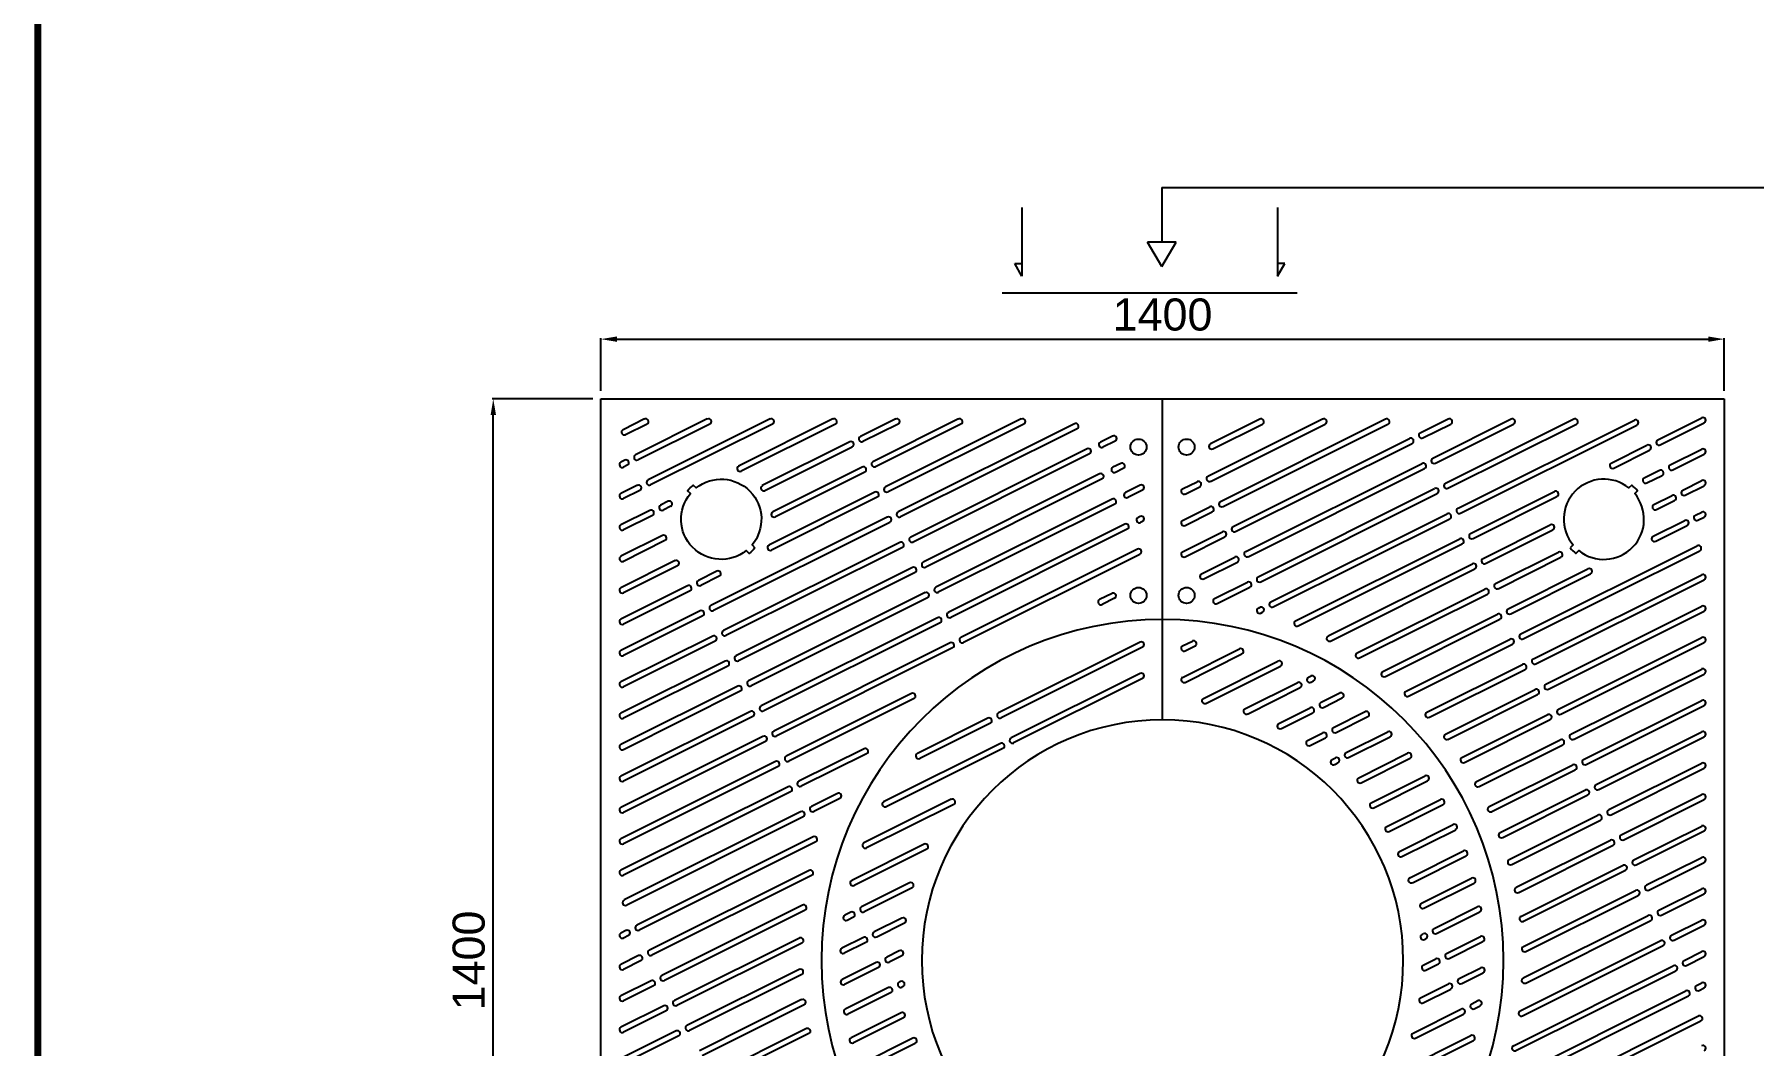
# Model space of a CAD drawing. Header units: millimetres. Extents: x 19555 to 26787, y -43327 to -38213.
# Drawn here: x 19723 to 21866, y -42066 to -40806 of the extents above; entities that cross this region are included whole.
import ezdxf

# ---------------------------------------------------------------- set-up
doc = ezdxf.new("R2010")
doc.units = ezdxf.units.MM
doc.layers.add('LAYOUT', color=7, linetype='Continuous')
doc.layers.add('압연강', color=40, linetype='Continuous')
doc.styles.get("Standard").update_dxf_attribs({"font": 'arial.ttf'})
doc.dimstyles.new('ISO-25', dxfattribs={"dimtxt": 40, "dimasz": 20, "dimexe": 1.25, "dimexo": 10, "dimgap": 10, "dimtad": 1, "dimdec": 0, "dimtxsty": 'Standard', "dimcen": 2.5, "dimclrd": 3, "dimclre": 3, "dimclrt": 3, "dimadec": 0, "dimazin": 0, "dimtfac": 1, "dimtdec": 0, "dimtmove": 0, "dimatfit": 3, "dimfxl": 1, "dimarcsym": 0})

# ---------------------------------------------------------------- blocks, each defined once
blk = doc.blocks.new('*D35')
at = {"color": 3, "lineweight": -2, "transparency": 16777216}
for p, q in [((20429.3, -41250.2), (20429.3, -41184.5)), ((20449.3, -41185.7), (21809.3, -41185.7)), ((21829.3, -41250.2), (21829.3, -41184.5))]:
    blk.add_line(p, q, dxfattribs=at)
at = {"color": 3, "transparency": 16777216}
for points in [[(20449.3, -41182.4), (20449.3, -41189.1), (20429.3, -41185.7)], [(21809.3, -41189.1), (21809.3, -41182.4), (21829.3, -41185.7)]]:
    blk.add_solid(points, dxfattribs=at)
at = {"layer": 'Defpoints', "color": 0, "transparency": 16777216}
for p in [(21829.3, -41185.7), (20429.3, -41260.2), (21829.3, -41260.2)]:
    blk.add_point(p, dxfattribs=at)
at = {"color": 3, "transparency": 16777216, "insert": (21129.3, -41155.3), "char_height": 40, "attachment_point": 5}
blk.add_mtext('1400', dxfattribs=at)
blk = doc.blocks.new('*D36')
at = {"color": 3, "lineweight": -2, "transparency": 16777216}
for p, q in [((20419.3, -41260.2), (20294, -41260.2)), ((20295.2, -42640.2), (20295.2, -41280.2)), ((20419.3, -42660.2), (20294, -42660.2))]:
    blk.add_line(p, q, dxfattribs=at)
at = {"color": 3, "transparency": 16777216}
for points in [[(20298.6, -41280.2), (20291.9, -41280.2), (20295.2, -41260.2)], [(20291.9, -42640.2), (20298.6, -42640.2), (20295.2, -42660.2)]]:
    blk.add_solid(points, dxfattribs=at)
at = {"layer": 'Defpoints', "color": 0, "transparency": 16777216}
for p in [(20295.2, -41260.2), (20429.3, -41260.2), (20429.3, -42660.2)]:
    blk.add_point(p, dxfattribs=at)
at = {"color": 3, "transparency": 16777216, "insert": (20264.8, -41960.2), "char_height": 40, "attachment_point": 5, "rotation": 90}
blk.add_mtext('1400', dxfattribs=at)
blk = doc.blocks.new('AG1414')
for p, q in [((17345.2, -41434), (18745.2, -41434)), ((18745.2, -41434), (18745.2, -42134)), ((18345.2, -42134), (18745.2, -42134)), ((18745.2, -42134), (18745.2, -42834)), ((18745.2, -42834), (17345.2, -42834))]:
    blk.add_line(p, q)
for points in [[(18559.5, -41625.9, -0.045549), (18552.5, -41618.8), (18556.1, -41615.2, -0.904534), (18627.2, -41545.6), (18630.8, -41542.1, -0.045549), (18637.8, -41549.2), (18634.2, -41552.8, -0.904534), (18563.1, -41622.4)], [(18559.5, -42642.1, 0.045549), (18552.5, -42649.2), (18556.1, -42652.8, 0.904534), (18627.2, -42722.4), (18630.8, -42725.9, 0.045549), (18637.8, -42718.8), (18634.2, -42715.2, 0.904534), (18563.1, -42645.6)]]:
    blk.add_lwpolyline(points, format="xyb", close=True)
for centre in [(18500.2, -42104), (18685.2, -42104), (18500.2, -42164), (18685.2, -42164)]:
    blk.add_circle(centre, 10)
for radius, start, end in [(425, 0, 180), (300, 0, 180), (425, 180, 0), (300, 180, 0)]:
    blk.add_arc((18045.2, -42134), radius, start, end)
at = {"layer": '압연강'}
for p, q in [((17951.1, -41531), (17916.6, -41462.1)), ((17957.3, -41527.9), (17922.9, -41459)), ((17982.4, -41515.4), (17955.7, -41462.1)), ((17988.6, -41512.3), (17962, -41459)), ((18013.7, -41499.7), (17994.9, -41462.1)), ((18019.9, -41496.6), (18001.1, -41459)), ((18045, -41484.1), (18034, -41462.1)), ((18051.2, -41481), (18040.3, -41459)), ((18076.3, -41468.4), (18073.1, -41462.1)), ((18082.6, -41465.3), (18079.4, -41459)), ((18199.2, -41698.6), (18089.3, -41478.7)), ((18224.2, -41686.1), (18114.3, -41466.2)), ((18230.5, -41682.9), (18120.6, -41463.1)), ((18255.5, -41670.4), (18151.4, -41462.1)), ((18261.8, -41667.3), (18157.7, -41459)), ((18286.9, -41654.8), (18190.5, -41462.1)), ((18293.1, -41651.6), (18196.8, -41459)), ((18318.2, -41639.1), (18229.7, -41462.1)), ((18324.4, -41636), (18235.9, -41459)), ((18349.5, -41623.5), (18268.8, -41462.1)), ((18355.7, -41620.3), (18275.1, -41459)), ((18380.8, -41607.8), (18307.9, -41462.1)), ((18387, -41604.7), (18314.2, -41459)), ((18412.1, -41592.2), (18347.1, -41462.1)), ((18418.3, -41589), (18353.3, -41459)), ((18443.4, -41576.5), (18386.2, -41462.1)), ((18449.6, -41573.4), (18392.4, -41459)), ((18474.7, -41560.9), (18425.3, -41462.1)), ((18480.9, -41557.7), (18431.6, -41459)), ((18506, -41545.2), (18464.4, -41462.1)), ((18512.2, -41542.1), (18470.7, -41459)), ((18537.3, -41529.5), (18503.6, -41462.1)), ((18543.6, -41526.4), (18509.8, -41459)), ((18568.6, -41513.9), (18542.7, -41462.1)), ((18574.9, -41510.8), (18549, -41459)), ((18599.9, -41498.2), (18581.8, -41462.1)), ((18606.2, -41495.1), (18588.1, -41459)), ((18631.2, -41482.6), (18621, -41462.1)), ((18637.5, -41479.5), (18627.2, -41459)), ((18662.5, -41466.9), (18660.1, -41462.1)), ((18668.8, -41463.8), (18666.4, -41459)), ((18720.2, -41566.6), (18675.5, -41477.2)), ((18713.9, -41491.5), (18700.5, -41464.7)), ((18720.2, -41488.3), (18706.8, -41461.6)), ((18151.3, -41696.7), (18051.7, -41497.5)), ((18157.5, -41693.6), (18058, -41494.4)), ((18192.9, -41701.7), (18083, -41481.9)), ((18713.9, -41648), (18637.9, -41496)), ((18720.2, -41644.9), (18644.2, -41492.9)), ((18713.9, -41569.7), (18669.2, -41480.4)), ((18108, -41688.4), (18020.4, -41513.2)), ((18114.3, -41685.3), (18026.6, -41510)), ((18611.3, -41521), (18606.6, -41511.7)), ((18617.6, -41517.9), (18612.9, -41508.5)), ((18034, -41681.2), (17964, -41541.3)), ((18066.9, -41684.5), (17989.1, -41528.8)), ((18073.2, -41681.4), (17995.3, -41525.7)), ((17990.1, -41687.4), (17926.5, -41560.1)), ((17996.4, -41684.2), (17932.7, -41557)), ((18027.7, -41684.3), (17957.8, -41544.5)), ((18524.1, -41581.5), (18512.7, -41558.6)), ((18530.4, -41578.4), (18519, -41555.5)), ((17954, -41693.3), (17895.2, -41575.8)), ((17960.2, -41690.2), (17901.4, -41572.6)), ((18566.3, -41806.7), (18456.3, -41586.8)), ((18591.3, -41794.1), (18481.4, -41574.3)), ((18597.6, -41791), (18487.6, -41571.1)), ((18528.7, -41825.5), (18418.8, -41605.6)), ((18535, -41822.3), (18425, -41602.4)), ((18560, -41809.8), (18450.1, -41589.9)), ((18720.2, -41723.1), (18661.5, -41605.7)), ((18497.4, -41841.1), (18387.5, -41621.2)), ((18503.7, -41838), (18393.7, -41618.1)), ((18713.9, -41726.2), (18655.2, -41608.9)), ((18441.1, -41869.3), (18331.1, -41649.4)), ((18466.1, -41856.8), (18356.2, -41636.9)), ((18472.4, -41853.6), (18362.4, -41633.7)), ((18622.6, -41778.5), (18556.7, -41646.7)), ((18628.9, -41775.4), (18563, -41643.5)), ((18653.9, -41762.8), (18598.2, -41651.5)), ((18660.2, -41759.7), (18604.5, -41648.3)), ((18685.2, -41747.2), (18630.8, -41638.3)), ((18691.5, -41744.1), (18637.1, -41635.2)), ((18371.6, -41824.3), (18293.6, -41668.2)), ((18377.9, -41821.1), (18299.8, -41665.1)), ((18434.8, -41872.4), (18324.9, -41652.5)), ((18302.9, -41765.1), (18262.3, -41683.8)), ((18309.2, -41762), (18268.5, -41680.7)), ((18247.1, -41731.9), (18230.9, -41699.5)), ((18253.4, -41728.7), (18237.2, -41696.4)), ((18042.7, -41776.9), (18021.6, -41734.7)), ((18074, -41761.2), (18060.5, -41734.3)), ((17948.2, -41822.7), (17914.8, -41755.8)), ((17973.8, -41811.3), (17942.6, -41748.9)), ((17980.1, -41808.2), (17948.9, -41745.8)), ((18005.1, -41795.6), (17978.2, -41741.8)), ((18011.4, -41792.5), (17984.4, -41738.6)), ((18036.4, -41780), (18015.3, -41737.8)), ((18067.7, -41764.3), (18054.3, -41737.4)), ((18099, -41748.7), (18095.2, -41741.1)), ((18105.3, -41745.6), (18101.5, -41738)), ((18183.8, -41840.1), (18138.7, -41749.8)), ((18190.1, -41836.9), (18145, -41746.6)), ((18720.2, -41801.4), (18698.2, -41757.5)), ((17941.9, -41825.8), (17908.5, -41759)), ((18091.7, -41812.4), (18074.4, -41777.8)), ((18098, -41809.2), (18080.7, -41774.6)), ((18135.6, -41821.8), (18105.7, -41762.1)), ((18141.9, -41818.7), (18112, -41759)), ((18239.8, -41873.7), (18185.4, -41764.9)), ((18246.1, -41870.6), (18191.7, -41761.8)), ((18713.9, -41882.8), (18660.6, -41776.3)), ((18720.2, -41879.6), (18666.9, -41773.1)), ((18713.9, -41804.5), (18691.9, -41760.6)), ((18050.9, -41809.1), (18043.1, -41793.4)), ((18057.2, -41805.9), (18049.4, -41790.3)), ((18309.6, -41935), (18236.8, -41789.5)), ((18315.8, -41931.9), (18243.1, -41786.4)), ((18713.9, -41961), (18629.3, -41791.9)), ((18720.2, -41957.9), (18635.6, -41788.8)), ((18012.6, -41810.6), (18011.8, -41809.1)), ((18018.9, -41807.5), (18018.1, -41805.9)), ((18682.9, -42040), (18573, -41820.1)), ((18708, -42027.4), (18598, -41807.6)), ((18714.2, -42024.3), (18604.3, -41804.4)), ((18340.9, -41919.4), (18297, -41831.5)), ((18347.1, -41916.2), (18303.2, -41828.4)), ((18645.4, -42058.7), (18535.4, -41838.9)), ((18651.6, -42055.6), (18541.7, -41835.7)), ((18676.7, -42043.1), (18566.7, -41823.2)), ((18614.1, -42074.4), (18504.1, -41854.5)), ((18620.3, -42071.3), (18510.4, -41851.4)), ((18551.4, -42105.7), (18441.5, -41885.8)), ((18557.7, -42102.6), (18447.8, -41882.7)), ((18582.8, -42090), (18472.8, -41870.2)), ((18589, -42086.9), (18479.1, -41867)), ((18442, -42105.9), (18353.9, -41929.7)), ((18396.6, -42109), (18316.3, -41948.4)), ((18402.8, -42105.9), (18322.6, -41945.3)), ((18435.7, -42109), (18347.6, -41932.8)), ((18502.8, -42071.1), (18495.1, -42055.6)), ((18698.8, -42071.8), (18691.2, -42056.5)), ((18496.6, -42074.2), (18488.8, -42058.7)), ((18658.5, -42085.1), (18653.6, -42075.3)), ((18664.8, -42082), (18659.9, -42072.2)), ((18692.6, -42074.9), (18684.9, -42059.6)), ((18631.4, -42109), (18622.3, -42090.9)), ((18637.6, -42105.9), (18628.6, -42087.8)), ((18592.2, -42109), (18591, -42106.6)), ((18598.5, -42105.9), (18597.3, -42103.5)), ((18391.8, -42162.1), (18427.3, -42232.9)), ((18398.1, -42159), (18433.5, -42229.8)), ((18431, -42162.1), (18437.2, -42174.5)), ((18437.2, -42159), (18443.4, -42171.3)), ((18548.4, -42162.1), (18573.1, -42211.6)), ((18554.6, -42159), (18579.4, -42208.5)), ((18587.5, -42162.1), (18604.4, -42196)), ((18593.8, -42159), (18610.7, -42192.8)), ((18626.6, -42162.1), (18635.7, -42180.3)), ((18632.9, -42159), (18642, -42177.2)), ((18371.9, -42184.9), (18418.4, -42277.8)), ((18521, -42185.6), (18541.8, -42227.3)), ((18527.2, -42182.5), (18548.1, -42224.2)), ((18365.6, -42188), (18412.1, -42281)), ((18490, -42201.9), (18510.5, -42242.9)), ((18496.3, -42198.8), (18516.8, -42239.8)), ((18617.4, -42206.3), (18720.2, -42411.8)), ((18642.4, -42193.7), (18713.9, -42336.7)), ((18648.7, -42190.6), (18720.2, -42333.5)), ((18683.1, -42196.8), (18713.9, -42258.4)), ((18689.4, -42193.7), (18720.2, -42255.3)), ((18579.8, -42225), (18689.8, -42444.9)), ((18586.1, -42221.9), (18696, -42441.8)), ((18611.1, -42209.4), (18713.9, -42414.9)), ((18352.4, -42239.8), (18385.3, -42305.5)), ((18358.7, -42236.7), (18391.6, -42302.4)), ((18548.5, -42240.7), (18658.5, -42460.6)), ((18554.8, -42237.6), (18664.7, -42457.4)), ((18478.2, -42256.5), (18479.2, -42258.6)), ((18484.4, -42253.4), (18485.5, -42255.5)), ((18485.9, -42272), (18595.9, -42491.9)), ((18492.2, -42268.9), (18602.1, -42488.8)), ((18517.2, -42256.4), (18627.2, -42476.2)), ((18523.5, -42253.2), (18633.4, -42473.1)), ((18334.4, -42282.1), (18354, -42321.2)), ((18340.7, -42279), (18360.3, -42318.1)), ((18319.4, -42314.7), (18328.9, -42333.7)), ((18462.2, -42302.9), (18564.6, -42507.5)), ((18468.5, -42299.8), (18570.8, -42504.4)), ((18313.2, -42317.8), (18322.7, -42336.9)), ((18360.7, -42334.6), (18372.4, -42358)), ((18367, -42331.5), (18378.7, -42354.9)), ((18392, -42319), (18393.6, -42322.1)), ((18398.3, -42315.8), (18399.8, -42319)), ((18289.4, -42348.5), (18291.4, -42352.5)), ((18295.6, -42345.3), (18297.6, -42349.4)), ((18329.4, -42350.3), (18349.1, -42389.7)), ((18335.7, -42347.1), (18355.4, -42386.5)), ((18443.4, -42343.5), (18533.2, -42523.2)), ((18449.7, -42340.4), (18539.5, -42520.1)), ((18273, -42378.4), (18303.5, -42439.4)), ((18298.1, -42365.9), (18324, -42417.7)), ((18304.3, -42362.8), (18330.2, -42414.6)), ((18422.3, -42379.5), (18501.9, -42538.8)), ((18428.5, -42376.4), (18508.2, -42535.7)), ((18235.5, -42397.2), (18269, -42464.3)), ((18241.7, -42394.1), (18275.3, -42461.2)), ((18266.8, -42381.6), (18297.3, -42442.5)), ((18206, -42416.4), (18239.5, -42483.6)), ((18212.2, -42413.3), (18245.8, -42480.5)), ((18399.2, -42411.7), (18470.6, -42554.5)), ((18405.5, -42408.6), (18476.9, -42551.4)), ((17900.2, -42431.1), (17945.4, -42521.3)), ((17906.5, -42427.9), (17951.6, -42518.2)), ((18148.4, -42442.2), (18181.8, -42509)), ((18174.8, -42432.4), (18208.2, -42499.3)), ((18181, -42429.2), (18214.5, -42496.1)), ((18374.6, -42440.6), (18439.3, -42570.1)), ((18380.8, -42437.5), (18445.6, -42567)), ((17948.5, -42449.3), (17978.3, -42509)), ((17954.7, -42446.2), (17984.6, -42505.9)), ((17992.3, -42458.8), (18009.6, -42493.4)), ((17998.6, -42455.6), (18015.9, -42490.2)), ((18033.1, -42462.1), (18040.9, -42477.7)), ((18039.4, -42458.9), (18047.2, -42474.6)), ((18071.5, -42460.5), (18072.2, -42462.1)), ((18077.7, -42457.4), (18078.5, -42458.9)), ((18110.3, -42459.8), (18141.5, -42522.2)), ((18116.5, -42456.7), (18147.7, -42519.1)), ((18142.1, -42445.3), (18175.5, -42512.2)), ((18354.6, -42463.4), (18414.3, -42582.7)), ((18696.5, -42458.3), (18713.9, -42493.2)), ((18702.7, -42455.2), (18720.2, -42490)), ((18079, -42475.5), (18105.9, -42529.4)), ((18085.2, -42472.4), (18112.2, -42526.2)), ((18327.1, -42486.5), (18383, -42598.3)), ((18348.4, -42466.5), (18408, -42585.8)), ((18640.1, -42486.5), (18720.2, -42646.6)), ((18665.2, -42474), (18713.9, -42571.4)), ((18671.4, -42470.9), (18720.2, -42568.3)), ((18016.3, -42506.8), (18029.8, -42533.7)), ((18022.6, -42503.7), (18036.1, -42530.6)), ((18047.6, -42491.1), (18068.7, -42533.3)), ((18053.9, -42488), (18075, -42530.2)), ((18298.3, -42507.1), (18351.7, -42614)), ((18320.8, -42489.7), (18376.7, -42601.4)), ((18602.6, -42505.3), (18712.5, -42725.2)), ((18608.8, -42502.2), (18718.8, -42722)), ((18633.9, -42489.6), (18713.9, -42649.7)), ((17985, -42522.4), (17988.8, -42530)), ((17991.3, -42519.3), (17995.1, -42526.9)), ((18261.9, -42528.4), (18314.1, -42632.8)), ((18268.2, -42525.2), (18320.4, -42629.6)), ((18292, -42510.3), (18345.4, -42617.1)), ((18571.3, -42520.9), (18623.5, -42625.5)), ((18577.5, -42517.8), (18629.8, -42622.4)), ((18230.7, -42544.2), (18282.8, -42648.4)), ((18237, -42541.1), (18289.1, -42645.3)), ((18514.9, -42549.1), (18554, -42627.4)), ((18540, -42536.6), (18581.8, -42620.4)), ((18546.2, -42533.5), (18588.1, -42617.2)), ((17891.1, -42569.4), (18001.1, -42789.3)), ((17897.4, -42566.3), (18007.3, -42786.1)), ((17939, -42571.3), (18038.6, -42770.5)), ((18164.9, -42569.1), (18220.2, -42679.7)), ((18171.2, -42566), (18226.5, -42676.6)), ((18198.4, -42557.9), (18251.5, -42664.1)), ((18204.7, -42554.8), (18257.8, -42660.9)), ((18477.3, -42567.9), (18527, -42667.2)), ((18483.6, -42564.8), (18533.3, -42664.1)), ((18508.6, -42552.3), (18547.8, -42630.5)), ((17859.8, -42585.1), (17969.8, -42804.9)), ((17866.1, -42581.9), (17976, -42801.8)), ((17932.8, -42574.4), (18032.4, -42773.6)), ((17976, -42582.7), (18063.7, -42758)), ((17982.3, -42579.6), (18069.9, -42754.8)), ((18017.1, -42586.6), (18095, -42742.3)), ((18023.4, -42583.5), (18101.2, -42739.2)), ((18056.3, -42586.8), (18126.3, -42726.7)), ((18062.6, -42583.7), (18132.5, -42723.5)), ((18094, -42583.7), (18157.6, -42711)), ((18100.2, -42580.6), (18163.8, -42707.9)), ((18130.1, -42577.8), (18188.9, -42695.4)), ((18136.4, -42574.7), (18195.2, -42692.2)), ((18446, -42583.6), (18556, -42803.4)), ((18452.3, -42580.4), (18562.2, -42800.3)), ((18383.4, -42614.9), (18480.5, -42809)), ((18389.7, -42611.7), (18486.8, -42805.9)), ((18414.8, -42599.3), (18519.6, -42809)), ((18421, -42596.1), (18525.9, -42805.9)), ((18352.1, -42630.5), (18441.4, -42809)), ((18358.4, -42627.4), (18447.6, -42805.9)), ((18320.8, -42646.2), (18402.2, -42809)), ((18327.1, -42643), (18408.5, -42805.9)), ((18258.2, -42677.5), (18324, -42809)), ((18264.5, -42674.3), (18330.2, -42805.9)), ((18289.5, -42661.8), (18363.1, -42809)), ((18295.8, -42658.7), (18369.4, -42805.9)), ((18226.9, -42693.1), (18284.8, -42809)), ((18233.2, -42690), (18291.1, -42805.9)), ((18659, -42696.4), (18681.2, -42740.8)), ((18665.2, -42693.2), (18687.5, -42737.7)), ((18170.6, -42721.3), (18212.8, -42805.9)), ((18195.6, -42708.8), (18245.7, -42809)), ((18201.9, -42705.6), (18252, -42805.9)), ((18133, -42740.1), (18167.4, -42809)), ((18139.3, -42737), (18173.7, -42805.9)), ((18164.3, -42724.4), (18206.6, -42809)), ((18640.4, -42737.4), (18649.9, -42756.5)), ((18646.6, -42734.3), (18656.2, -42753.3)), ((18101.7, -42755.7), (18128.3, -42809)), ((18107.9, -42752.6), (18134.6, -42805.9)), ((18567.7, -42748.6), (18587.3, -42787.8)), ((18573.9, -42745.4), (18593.5, -42784.7)), ((18607.3, -42749.5), (18618.6, -42772.1)), ((18613.5, -42746.4), (18624.8, -42769)), ((18687.9, -42754.2), (18715.3, -42809)), ((18694.2, -42751.1), (18721.5, -42805.9)), ((18039.1, -42787), (18050.1, -42809)), ((18045.3, -42783.9), (18056.3, -42805.9)), ((18070.4, -42771.4), (18089.2, -42809)), ((18076.6, -42768.3), (18095.4, -42805.9)), ((18625.3, -42785.5), (18637, -42809)), ((18631.6, -42782.4), (18643.3, -42805.9)), ((18656.6, -42769.9), (18676.2, -42809)), ((18662.9, -42766.8), (18682.4, -42805.9)), ((18007.8, -42802.7), (18010.9, -42809)), ((18014, -42799.6), (18017.2, -42805.9)), ((18594, -42801.2), (18597.9, -42809)), ((18600.3, -42798.1), (18604.2, -42805.9))]:
    blk.add_line(p, q, dxfattribs=at)
for centre, start, end in [((17958.9, -41460.6), 26.5651, 206.5651), ((17998, -41460.6), 26.5651, 206.5651), ((18037.1, -41460.6), 26.5651, 206.5651), ((18076.3, -41460.6), 26.5651, 206.5651), ((18154.5, -41460.6), 26.5651, 206.5651), ((18193.7, -41460.6), 26.5651, 206.5651), ((18232.8, -41460.6), 26.5651, 206.5651), ((18271.9, -41460.6), 26.5651, 206.5651), ((18311.1, -41460.6), 26.5651, 206.5651), ((18350.2, -41460.6), 26.5651, 206.5651), ((18389.3, -41460.6), 26.5651, 206.5651), ((18428.4, -41460.6), 26.5651, 206.5651), ((18467.6, -41460.6), 26.5651, 206.5651), ((18506.7, -41460.6), 26.5651, 206.5651), ((18545.8, -41460.6), 26.5651, 206.5651), ((18585, -41460.6), 26.5651, 206.5651), ((18624.1, -41460.6), 26.5651, 206.5651), ((18663.2, -41460.6), 26.5651, 206.5651), ((18079.4, -41466.9), 206.5651, 26.5651), ((18086.1, -41480.3), 26.5651, 206.5651), ((18117.4, -41464.6), 26.5651, 206.5651), ((18634.3, -41481), 206.5651, 26.5651), ((18665.6, -41465.4), 206.5651, 26.5651), ((18672.3, -41478.8), 26.5651, 206.5651), ((18703.7, -41463.1), 26.5651, 206.5651), ((18016.8, -41498.2), 206.5651, 26.5651), ((18048.1, -41482.5), 206.5651, 26.5651), ((18054.8, -41495.9), 26.5651, 206.5651), ((18603, -41496.7), 206.5651, 26.5651), ((18641, -41494.4), 26.5651, 206.5651), ((18717, -41489.9), 206.5651, 26.5651), ((17985.5, -41513.8), 206.5651, 26.5651), ((18023.5, -41511.6), 26.5651, 206.5651), ((18571.7, -41512.3), 206.5651, 26.5651), ((18609.7, -41510.1), 26.5651, 206.5651), ((18614.4, -41519.5), 206.5651, 26.5651), ((17954.2, -41529.5), 206.5651, 26.5651), ((17960.9, -41542.9), 26.5651, 206.5651), ((17992.2, -41527.2), 26.5651, 206.5651), ((18509.1, -41543.6), 206.5651, 26.5651), ((18540.4, -41528), 206.5651, 26.5651), ((18477.8, -41559.3), 206.5651, 26.5651), ((18515.8, -41557.1), 26.5651, 206.5651), ((18446.5, -41574.9), 206.5651, 26.5651), ((18453.2, -41588.4), 26.5651, 206.5651), ((18484.5, -41572.7), 26.5651, 206.5651), ((18527.3, -41580), 206.5651, 26.5651), ((18717, -41568.2), 206.5651, 26.5651), ((18383.9, -41606.2), 206.5651, 26.5651), ((18415.2, -41590.6), 206.5651, 26.5651), ((18421.9, -41604), 26.5651, 206.5651), ((18658.3, -41607.3), 26.5651, 206.5651), ((18352.6, -41621.9), 206.5651, 26.5651), ((18390.6, -41619.7), 26.5651, 206.5651), ((18321.3, -41637.6), 206.5651, 26.5651), ((18328, -41651), 26.5651, 206.5651), ((18359.3, -41635.3), 26.5651, 206.5651), ((18559.8, -41645.1), 26.5651, 206.5651), ((18601.4, -41649.9), 26.5651, 206.5651), ((18633.9, -41636.8), 26.5651, 206.5651), ((18717, -41646.4), 206.5651, 26.5651), ((18258.7, -41668.9), 206.5651, 26.5651), ((18290, -41653.2), 206.5651, 26.5651), ((18296.7, -41666.6), 26.5651, 206.5651), ((17957.1, -41691.8), 206.5651, 26.5651), ((17993.2, -41685.8), 206.5651, 26.5651), ((18030.8, -41682.8), 206.5651, 26.5651), ((18070.1, -41683), 206.5651, 26.5651), ((18111.1, -41686.8), 206.5651, 26.5651), ((18154.4, -41695.1), 206.5651, 26.5651), ((18227.4, -41684.5), 206.5651, 26.5651), ((18265.4, -41682.3), 26.5651, 206.5651), ((18196.1, -41700.2), 206.5651, 26.5651), ((18234.1, -41697.9), 26.5651, 206.5651), ((17981.3, -41740.2), 26.5651, 206.5651), ((18018.5, -41736.3), 26.5651, 206.5651), ((18057.4, -41735.9), 26.5651, 206.5651), ((18098.4, -41739.6), 26.5651, 206.5651), ((18250.3, -41730.3), 206.5651, 26.5651), ((18717, -41724.7), 206.5651, 26.5651), ((17945.7, -41747.3), 26.5651, 206.5651), ((18102.2, -41747.1), 206.5651, 26.5651), ((18108.9, -41760.5), 26.5651, 206.5651), ((18141.8, -41748.2), 26.5651, 206.5651), ((18688.4, -41745.6), 206.5651, 26.5651), ((18695.1, -41759), 26.5651, 206.5651), ((18039.5, -41778.4), 206.5651, 26.5651), ((18070.8, -41762.8), 206.5651, 26.5651), ((18077.6, -41776.2), 26.5651, 206.5651), ((18188.5, -41763.4), 26.5651, 206.5651), ((18306, -41763.6), 206.5651, 26.5651), ((18625.8, -41776.9), 206.5651, 26.5651), ((18657.1, -41761.3), 206.5651, 26.5651), ((18663.8, -41774.7), 26.5651, 206.5651), ((18008.2, -41794.1), 206.5651, 26.5651), ((18046.2, -41791.8), 26.5651, 206.5651), ((18240, -41788), 26.5651, 206.5651), ((18594.5, -41792.6), 206.5651, 26.5651), ((18632.5, -41790.3), 26.5651, 206.5651), ((18717, -41802.9), 206.5651, 26.5651), ((17945.1, -41824.3), 206.5651, 26.5651), ((17976.9, -41809.7), 206.5651, 26.5651), ((18014.9, -41807.5), 26.5651, 206.5651), ((18015.7, -41809.1), 206.5651, 26.5651), ((18054.1, -41807.5), 206.5651, 26.5651), ((18094.9, -41810.8), 206.5651, 26.5651), ((18138.7, -41820.3), 206.5651, 26.5651), ((18374.7, -41822.7), 206.5651, 26.5651), ((18531.8, -41823.9), 206.5651, 26.5651), ((18563.2, -41808.2), 206.5651, 26.5651), ((18569.9, -41821.6), 26.5651, 206.5651), ((18601.2, -41806), 26.5651, 206.5651), ((18187, -41838.5), 206.5651, 26.5651), ((18300.1, -41829.9), 26.5651, 206.5651), ((18500.5, -41839.5), 206.5651, 26.5651), ((18538.6, -41837.3), 26.5651, 206.5651), ((18469.2, -41855.2), 206.5651, 26.5651), ((18475.9, -41868.6), 26.5651, 206.5651), ((18507.2, -41853), 26.5651, 206.5651), ((18242.9, -41872.2), 206.5651, 26.5651), ((18437.9, -41870.8), 206.5651, 26.5651), ((18444.6, -41884.3), 26.5651, 206.5651), ((18717, -41881.2), 206.5651, 26.5651), ((18344, -41917.8), 206.5651, 26.5651), ((18350.7, -41931.2), 26.5651, 206.5651), ((18312.7, -41933.5), 206.5651, 26.5651), ((18319.4, -41946.9), 26.5651, 206.5651), ((18717, -41959.5), 206.5651, 26.5651), ((18711.1, -42025.9), 206.5651, 26.5651), ((18491.9, -42057.1), 26.5651, 206.5651), ((18648.5, -42057.2), 206.5651, 26.5651), ((18679.8, -42041.5), 206.5651, 26.5651), ((18688.1, -42058.1), 26.5651, 206.5651), ((18499.7, -42072.6), 206.5651, 26.5651), ((18617.2, -42072.8), 206.5651, 26.5651), ((18656.8, -42073.7), 26.5651, 206.5651), ((18695.7, -42073.4), 206.5651, 26.5651), ((18585.9, -42088.5), 206.5651, 26.5651), ((18625.5, -42089.4), 26.5651, 206.5651), ((18661.7, -42083.5), 206.5651, 26.5651), ((18399.7, -42107.4), 206.5651, 26.5651), ((18438.8, -42107.4), 206.5651, 26.5651), ((18554.6, -42104.1), 206.5651, 26.5651), ((18594.2, -42105), 26.5651, 206.5651), ((18595.4, -42107.4), 206.5651, 26.5651), ((18634.5, -42107.4), 206.5651, 26.5651), ((18395, -42160.6), 26.5651, 206.5651), ((18434.1, -42160.6), 26.5651, 206.5651), ((18551.5, -42160.6), 26.5651, 206.5651), ((18590.6, -42160.6), 26.5651, 206.5651), ((18629.8, -42160.6), 26.5651, 206.5651), ((18368.8, -42186.4), 26.5651, 206.5651), ((18440.3, -42172.9), 206.5651, 26.5651), ((18524.1, -42184), 26.5651, 206.5651), ((18638.9, -42178.8), 206.5651, 26.5651), ((18493.1, -42200.4), 26.5651, 206.5651), ((18576.3, -42210.1), 206.5651, 26.5651), ((18607.6, -42194.4), 206.5651, 26.5651), ((18614.3, -42207.8), 26.5651, 206.5651), ((18645.6, -42192.2), 26.5651, 206.5651), ((18686.2, -42195.3), 26.5651, 206.5651), ((18430.4, -42231.4), 206.5651, 26.5651), ((18545, -42225.7), 206.5651, 26.5651), ((18583, -42223.5), 26.5651, 206.5651), ((18355.6, -42238.3), 26.5651, 206.5651), ((18513.6, -42241.4), 206.5651, 26.5651), ((18520.4, -42254.8), 26.5651, 206.5651), ((18551.7, -42239.1), 26.5651, 206.5651), ((18481.3, -42254.9), 26.5651, 206.5651), ((18482.3, -42257), 206.5651, 26.5651), ((18489, -42270.4), 26.5651, 206.5651), ((18717, -42256.8), 206.5651, 26.5651), ((18337.6, -42280.5), 26.5651, 206.5651), ((18415.3, -42279.4), 206.5651, 26.5651), ((18316.3, -42316.3), 26.5651, 206.5651), ((18388.4, -42304), 206.5651, 26.5651), ((18395.1, -42317.4), 26.5651, 206.5651), ((18465.4, -42301.4), 26.5651, 206.5651), ((18325.8, -42335.3), 206.5651, 26.5651), ((18357.1, -42319.6), 206.5651, 26.5651), ((18363.8, -42333), 26.5651, 206.5651), ((18396.7, -42320.5), 206.5651, 26.5651), ((18717, -42335.1), 206.5651, 26.5651), ((18292.5, -42346.9), 26.5651, 206.5651), ((18294.5, -42350.9), 206.5651, 26.5651), ((18332.5, -42348.7), 26.5651, 206.5651), ((18375.5, -42356.4), 206.5651, 26.5651), ((18446.5, -42341.9), 26.5651, 206.5651), ((18269.9, -42380), 26.5651, 206.5651), ((18301.2, -42364.4), 26.5651, 206.5651), ((18425.4, -42378), 26.5651, 206.5651), ((18238.6, -42395.7), 26.5651, 206.5651), ((18352.2, -42388.1), 206.5651, 26.5651), ((18209.1, -42414.9), 26.5651, 206.5651), ((18327.1, -42416.1), 206.5651, 26.5651), ((18402.4, -42410.1), 26.5651, 206.5651), ((18717, -42413.4), 206.5651, 26.5651), ((17951.6, -42447.7), 26.5651, 206.5651), ((18145.3, -42443.7), 26.5651, 206.5651), ((18177.9, -42430.8), 26.5651, 206.5651), ((18300.4, -42440.9), 206.5651, 26.5651), ((18377.7, -42439), 26.5651, 206.5651), ((18692.9, -42443.4), 206.5651, 26.5651), ((17995.5, -42457.2), 26.5651, 206.5651), ((18036.2, -42460.5), 26.5651, 206.5651), ((18074.6, -42458.9), 26.5651, 206.5651), ((18075.4, -42460.5), 206.5651, 26.5651), ((18113.4, -42458.3), 26.5651, 206.5651), ((18272.2, -42462.7), 206.5651, 26.5651), ((18351.5, -42464.9), 26.5651, 206.5651), ((18661.6, -42459), 206.5651, 26.5651), ((18699.6, -42456.8), 26.5651, 206.5651), ((18044.1, -42476.2), 206.5651, 26.5651), ((18050.8, -42489.6), 26.5651, 206.5651), ((18082.1, -42473.9), 26.5651, 206.5651), ((18242.7, -42482), 206.5651, 26.5651), ((18324, -42488.1), 26.5651, 206.5651), ((18630.3, -42474.7), 206.5651, 26.5651), ((18637, -42488.1), 26.5651, 206.5651), ((18668.3, -42472.4), 26.5651, 206.5651), ((17981.5, -42507.5), 206.5651, 26.5651), ((18012.8, -42491.8), 206.5651, 26.5651), ((18019.5, -42505.2), 26.5651, 206.5651), ((18211.4, -42497.7), 206.5651, 26.5651), ((18295.1, -42508.7), 26.5651, 206.5651), ((18567.7, -42506), 206.5651, 26.5651), ((18599, -42490.3), 206.5651, 26.5651), ((18605.7, -42503.7), 26.5651, 206.5651), ((18717, -42491.6), 206.5651, 26.5651), ((17948.5, -42519.8), 206.5651, 26.5651), ((17988.2, -42520.9), 26.5651, 206.5651), ((17992, -42528.4), 206.5651, 26.5651), ((18109, -42527.8), 206.5651, 26.5651), ((18144.6, -42520.7), 206.5651, 26.5651), ((18178.7, -42510.6), 206.5651, 26.5651), ((18265, -42526.8), 26.5651, 206.5651), ((18536.4, -42521.6), 206.5651, 26.5651), ((18574.4, -42519.4), 26.5651, 206.5651), ((18032.9, -42532.1), 206.5651, 26.5651), ((18071.9, -42531.7), 206.5651, 26.5651), ((18233.8, -42542.6), 26.5651, 206.5651), ((18473.8, -42552.9), 206.5651, 26.5651), ((18505.1, -42537.3), 206.5651, 26.5651), ((18511.8, -42550.7), 26.5651, 206.5651), ((18543.1, -42535), 26.5651, 206.5651), ((17935.9, -42572.9), 26.5651, 206.5651), ((18133.2, -42576.2), 26.5651, 206.5651), ((18168, -42567.6), 26.5651, 206.5651), ((18201.6, -42556.3), 26.5651, 206.5651), ((18442.5, -42568.6), 206.5651, 26.5651), ((18480.5, -42566.3), 26.5651, 206.5651), ((18717, -42569.9), 206.5651, 26.5651), ((17979.2, -42581.2), 26.5651, 206.5651), ((18020.2, -42585), 26.5651, 206.5651), ((18059.5, -42585.2), 26.5651, 206.5651), ((18097.1, -42582.2), 26.5651, 206.5651), ((18411.2, -42584.2), 206.5651, 26.5651), ((18417.9, -42597.6), 26.5651, 206.5651), ((18449.2, -42582), 26.5651, 206.5651), ((18348.5, -42615.5), 206.5651, 26.5651), ((18379.9, -42599.9), 206.5651, 26.5651), ((18386.6, -42613.3), 26.5651, 206.5651), ((18317.2, -42631.2), 206.5651, 26.5651), ((18355.3, -42629), 26.5651, 206.5651), ((18550.9, -42628.9), 206.5651, 26.5651), ((18585, -42618.8), 206.5651, 26.5651), ((18626.7, -42624), 206.5651, 26.5651), ((18285.9, -42646.8), 206.5651, 26.5651), ((18292.6, -42660.3), 26.5651, 206.5651), ((18324, -42644.6), 26.5651, 206.5651), ((18717, -42648.1), 206.5651, 26.5651), ((18223.3, -42678.1), 206.5651, 26.5651), ((18254.6, -42662.5), 206.5651, 26.5651), ((18261.3, -42675.9), 26.5651, 206.5651), ((18530.1, -42665.7), 206.5651, 26.5651), ((18192, -42693.8), 206.5651, 26.5651), ((18230, -42691.6), 26.5651, 206.5651), ((18662.1, -42694.8), 26.5651, 206.5651), ((18160.7, -42709.4), 206.5651, 26.5651), ((18167.4, -42722.9), 26.5651, 206.5651), ((18198.7, -42707.2), 26.5651, 206.5651), ((18715.6, -42723.6), 206.5651, 26.5651), ((18098.1, -42740.8), 206.5651, 26.5651), ((18129.4, -42725.1), 206.5651, 26.5651), ((18136.1, -42738.5), 26.5651, 206.5651), ((18570.8, -42747), 26.5651, 206.5651), ((18643.5, -42735.9), 26.5651, 206.5651), ((18684.3, -42739.3), 206.5651, 26.5651), ((18066.8, -42756.4), 206.5651, 26.5651), ((18104.8, -42754.2), 26.5651, 206.5651), ((18610.4, -42747.9), 26.5651, 206.5651), ((18653, -42754.9), 206.5651, 26.5651), ((18659.7, -42768.3), 26.5651, 206.5651), ((18691, -42752.7), 26.5651, 206.5651), ((18004.2, -42787.7), 206.5651, 26.5651), ((18035.5, -42772.1), 206.5651, 26.5651), ((18042.2, -42785.5), 26.5651, 206.5651), ((18073.5, -42769.8), 26.5651, 206.5651), ((18590.4, -42786.2), 206.5651, 26.5651), ((18621.7, -42770.6), 206.5651, 26.5651), ((18628.4, -42784), 26.5651, 206.5651), ((17935.8, -42807.4), 206.5651, 26.5651), ((17972.9, -42803.4), 206.5651, 26.5651), ((18010.9, -42801.1), 26.5651, 206.5651), ((18014.1, -42807.4), 206.5651, 26.5651), ((18053.2, -42807.4), 206.5651, 26.5651), ((18092.3, -42807.4), 206.5651, 26.5651), ((18131.4, -42807.4), 206.5651, 26.5651), ((18170.6, -42807.4), 206.5651, 26.5651), ((18209.7, -42807.4), 206.5651, 26.5651), ((18248.8, -42807.4), 206.5651, 26.5651), ((18288, -42807.4), 206.5651, 26.5651), ((18327.1, -42807.4), 206.5651, 26.5651), ((18366.2, -42807.4), 206.5651, 26.5651), ((18405.4, -42807.4), 206.5651, 26.5651), ((18444.5, -42807.4), 206.5651, 26.5651), ((18483.6, -42807.4), 206.5651, 26.5651), ((18522.8, -42807.4), 206.5651, 26.5651), ((18559.1, -42801.9), 206.5651, 26.5651), ((18597.1, -42799.6), 26.5651, 206.5651), ((18601, -42807.4), 206.5651, 26.5651), ((18640.2, -42807.4), 206.5651, 26.5651), ((18679.3, -42807.4), 206.5651, 26.5651), ((18718.4, -42807.4), 206.5651, 26.5651)]:
    blk.add_arc(centre, 3.5, start, end, dxfattribs=at)

msp = doc.modelspace()

# ---------------------------------------------------------------- linework, layer by layer
for p, q in [((21128.4, -40996.9), (21128.4, -41065)), ((21128.4, -40996.9), (22604.8, -40996.9)), ((20954, -41021.8), (20954, -41107.4)), ((21272.6, -41021.8), (21272.6, -41107.4)), ((21128.4, -41095.1), (21110.6, -41065)), ((21146.3, -41065), (21110.6, -41065)), ((21128.4, -41095.1), (21146.3, -41065)), ((20954, -41107.4), (20945.1, -41091.4)), ((20945.1, -41091.4), (20954, -41091.4)), ((21272.6, -41107.4), (21281.6, -41091.4)), ((21281.6, -41091.4), (21272.6, -41091.4)), ((20929.5, -41128.1), (21297.2, -41128.1))]:
    msp.add_line(p, q)
at = {"layer": 'LAYOUT', "const_width": 8.61}
msp.add_lwpolyline([(19727.6, -43154.7), (26614.8, -43154.7), (26614.8, -38385.3), (19727.6, -38385.3)], close=True, dxfattribs=at)

# ---------------------------------------------------------------- block references
at = {"rotation": 90}
msp.add_blockref('AG1414', (-21004.7, -60005.4), dxfattribs=at)

# ---------------------------------------------------------------- dimensions: what is measured, and where the dimension line sits
dim = msp.add_linear_dim(base=(21829.3, -41185.7), p1=(20429.3, -41260.2), p2=(21829.3, -41260.2), dimstyle='ISO-25')
dim.commit()
dim.dimension.update_dxf_attribs({"geometry": '*D35', "text_midpoint": (21129.3, -41155.3)})
dim = msp.add_linear_dim(base=(20295.2, -41260.2), p1=(20429.3, -42660.2), p2=(20429.3, -41260.2), angle=90, dimstyle='ISO-25')
dim.commit()
dim.dimension.update_dxf_attribs({"geometry": '*D36', "text_midpoint": (20264.8, -41960.2)})

doc.saveas('drawing.dxf')
